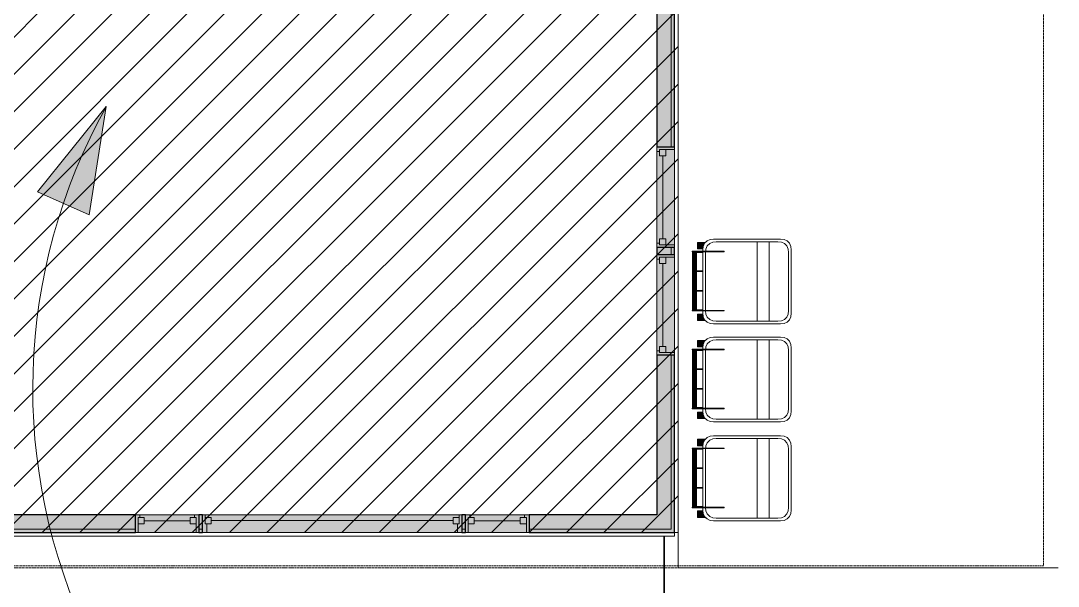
# Model space of a CAD drawing. Header units: inches. Extents: x -356 to 6227, y -17 to 1548.
# Drawn here: x 2579.1 to 2873, y 1000 to 1160.2 of the extents above; entities that cross this region are included whole.
import ezdxf

# ---------------------------------------------------------------- set-up
doc = ezdxf.new("R2010")
doc.units = ezdxf.units.IN
doc.header["$MEASUREMENT"] = 0
doc.linetypes.add('Aligning Line 1_8_', pattern=[0.25, 0.125, -0.125])
doc.linetypes.add('Double Dash 3_8_', pattern=[1, 0.375, -0.125, 0.125, -0.125, 0.125, -0.125])
for name, color, linetype, lineweight in [('A-DETL-GENF-1', 8, 'Continuous', 9), ('A-DETL-THIN', 151, 'Continuous', 9), ('A-GENM', 5, 'Continuous', 9), ('A-GLAZ', 151, 'Continuous', 9), ('A-GLAZ-1', 151, 'Continuous', 13), ('A-GLAZ-2', 151, 'Continuous', 15), ('A-WALL', 113, 'Continuous', 9), ('C-PROP-LINE', 91, 'Double Dash 3_8_', 13), ('C-TOPO', 7, 'Continuous', 9), ('C-TOPO-MAJR', 7, 'Continuous', 35), ('G-ANNO-SYMB', 111, 'Aligning Line 1_8_', 9), ('G-ANNO-TEXT-1', 145, 'Continuous', 9), ('G-IMPT', 8, 'Continuous', 9), ('I-WALL', 2, 'Continuous', 9), ('I-WALL-1', 2, 'Continuous', 25)]:
    doc.layers.add(name, color=color, linetype=linetype, lineweight=lineweight)

# ---------------------------------------------------------------- blocks, each defined once
blk = doc.blocks.new('Generic Models 3 - Generic Models 3-708446-AREA DIAGRAM - 2ND FLOOR - EXISTING')
at = {"layer": 'A-GENM'}
for p in [(1014.24, -558.52), (1015.24, -886.77)]:
    blk.add_line(p, (1014.24, -886.77), dxfattribs=at)
blk = doc.blocks.new('Fixed with Trim - 6_  1 1_2_ x 4_-5 1_2_-767430-AREA DIAGRAM - 2ND FLOOR - EXISTING')
at = {"layer": 'A-GLAZ-1'}
for p, q in [((-38.25, 2.5), (-37.5, 2.5)), ((-37.5, 0), (-37.5, 2.5)), ((-37.5, 1.75), (-37.5, 0)), ((-37.5, 1.75), (-35.75, 1.75)), ((-37.5, 0), (-35.75, 0)), ((-37.5, 0), (-37, 0)), ((-37, -2.5), (-37, 0)), ((-35.75, 1.75), (-35.75, 0)), ((32.75, 1.75), (32.75, 0)), ((34.5, 1.75), (32.75, 1.75)), ((34.5, 0), (32.75, 0)), ((34, 0), (34.5, 0)), ((34, 0), (34, -2.5)), ((34.5, 0), (34.5, 2.5)), ((35.25, 2.5), (34.5, 2.5)), ((34.5, 1.75), (34.5, 0)), ((-37, -2.5), (-38.25, -2.5)), ((34, -2.5), (35.25, -2.5))]:
    blk.add_line(p, q, dxfattribs=at)
at = {"layer": 'A-GLAZ-2'}
blk.add_line((-35.75, 0.875), (32.75, 0.875), dxfattribs=at)
blk = doc.blocks.new('M_Double Hung with Trim - 1_  6_ x 4_  5 1_2_-822688-AREA DIAGRAM - 2ND FLOOR - EXISTING')
at = {"layer": 'A-GLAZ-1'}
for p, q in [((-9, 2.5), (-8.25, 2.5)), ((-8.25, -1.75), (-8.25, 2.5)), ((-8.25, 0), (-8.25, -1.75)), ((-8.25, 0), (-6.5, 0)), ((-6.5, 0), (-6.5, -1.75)), ((6.5, 0), (6.5, -1.75)), ((8.25, 0), (6.5, 0)), ((8.25, -1.75), (8.25, 2.5)), ((9, 2.5), (8.25, 2.5)), ((8.25, 0), (8.25, -1.75)), ((-7.75, -2.5), (-9, -2.5)), ((-8.25, -1.75), (-6.5, -1.75)), ((-8.25, -1.75), (-7.75, -1.75)), ((-7.75, -2.5), (-7.75, -1.75)), ((8.25, -1.75), (6.5, -1.75)), ((7.75, -1.75), (8.25, -1.75)), ((7.75, -1.75), (7.75, -2.5)), ((7.75, -2.5), (9, -2.5))]:
    blk.add_line(p, q, dxfattribs=at)
at = {"layer": 'A-GLAZ-2'}
blk.add_line((-6.5, -0.87), (6.5, -0.87), dxfattribs=at)
blk = doc.blocks.new('M_Double Hung with Trim - 57_ x 54_ _ 23_ b-822682-AREA DIAGRAM - 2ND FLOOR - EXISTING')
at = {"layer": 'A-GLAZ-1'}
for p, q in [((-13, 2.5), (-14.25, 2.5)), ((-13.5, 1.75), (-11.75, 1.75)), ((-13.5, 0), (-13.5, 1.75)), ((-13.5, 1.75), (-13, 1.75)), ((-13.5, 1.75), (-13.5, -2.5)), ((-13, 2.5), (-13, 1.75)), ((-11.75, 0), (-11.75, 1.75)), ((11.75, 0), (11.75, 1.75)), ((13.5, 1.75), (11.75, 1.75)), ((13, 2.5), (14.25, 2.5)), ((13, 1.75), (13, 2.5)), ((13, 1.75), (13.5, 1.75)), ((13.5, 0), (13.5, 1.75)), ((13.5, 1.75), (13.5, -2.5)), ((-14.25, -2.5), (-13.5, -2.5)), ((-13.5, 0), (-11.75, 0)), ((13.5, 0), (11.75, 0)), ((14.25, -2.5), (13.5, -2.5))]:
    blk.add_line(p, q, dxfattribs=at)
at = {"layer": 'A-GLAZ-2'}
blk.add_line((-11.75, 0.87), (11.75, 0.87), dxfattribs=at)
blk = doc.blocks.new('Trash_Can_-_Trash_Ben_13417 - 64 Gallon Trash Ben_dwg-774812-AREA DIAGRAM - 2ND FLOOR - EXISTING')
at = {"layer": 'G-IMPT'}
for points in [[(-11.06, 12.32), (-11, 11.85), (-10.84, 12.02), (-9.96, 12.42), (-9.25, 12.5), (-9.25, 14), (-11.06, 14), (-11.06, 12.33)], [(9.25, 12.48), (10.18, 12.32), (10.92, 11.94), (11.06, 11.94), (11.06, 14), (9.25, 14), (9.25, 12.5)]]:
    blk.add_hatch(color=256, dxfattribs=at).paths.add_polyline_path(points, flags=0)
for p, q in [((-8.34, 15.42), (-8.34, 15.53)), ((-8.34, 15.53), (-8.16, 15.53)), ((-8.34, 15.53), (-8.34, 15.45)), ((-8.34, 15.21), (-8.34, 15.45)), ((-8.16, 15.45), (-8.34, 15.45)), ((-8.34, 15.42), (-8.34, 15.21)), ((-8.34, 15.21), (-8.34, 14.87)), ((-8.16, 15.21), (-8.34, 15.21)), ((-8.34, 14.87), (-8.34, 6.54)), ((-8.34, 14.87), (-8.16, 14.87)), ((8.56, 15.42), (-8.31, 15.42)), ((-8.31, 15.42), (-8.31, 15.35)), ((-8.31, 15.35), (-8.31, 15.21)), ((8.56, 15.35), (-8.31, 15.35)), ((-8.16, 15.53), (-8.16, 15.45)), ((-7.97, 15.5), (-8.16, 15.5)), ((-8.16, 15.5), (-8.16, 15.48)), ((-8.16, 15.5), (-8.16, 15.33)), ((-7.97, 15.48), (-8.16, 15.48)), ((-8.16, 15.21), (-8.16, 15.45)), ((-8.16, 15.33), (-8.16, 15.21)), ((-7.97, 15.33), (-8.16, 15.33)), ((-8.16, 15.21), (-8.16, 15.08)), ((-8.16, 15.02), (-8.16, 14.87)), ((-7.97, 15.02), (-8.16, 15.02)), ((-8.16, 14.87), (-8.16, 6.54)), ((-7.97, 15.33), (-7.97, 15.5)), ((-7.97, 15.48), (-7.97, 15.5)), ((-7.97, 15.02), (-7.97, 15.33)), ((-2.76, 15.14), (-7.97, 15.14)), ((-7.97, 15.02), (-7.97, 14.66)), ((-2.76, 14.86), (-7.97, 14.86)), ((-2.57, 15.5), (-2.76, 15.5)), ((-2.76, 15.5), (-2.76, 15.48)), ((-2.76, 15.5), (-2.76, 15.33)), ((-2.57, 15.48), (-2.76, 15.48)), ((-2.76, 15.33), (-2.76, 15.02)), ((-2.57, 15.33), (-2.76, 15.33)), ((-2.76, 14.66), (-2.76, 15.02)), ((-2.57, 15.02), (-2.76, 15.02)), ((-2.57, 15.33), (-2.57, 15.5)), ((-2.57, 15.48), (-2.57, 15.5)), ((-2.57, 15.02), (-2.57, 15.33)), ((2.82, 15.14), (-2.57, 15.14)), ((-2.57, 15.02), (-2.57, 14.66)), ((2.82, 14.86), (-2.57, 14.86)), ((3.01, 15.5), (2.82, 15.5)), ((2.82, 15.5), (2.82, 15.48)), ((2.82, 15.5), (2.82, 15.33)), ((3.01, 15.48), (2.82, 15.48)), ((2.82, 15.33), (2.82, 15.02)), ((3.01, 15.33), (2.82, 15.33)), ((2.82, 14.66), (2.82, 15.02)), ((3.01, 15.02), (2.82, 15.02)), ((3.01, 15.33), (3.01, 15.5)), ((3.01, 15.48), (3.01, 15.5)), ((3.01, 15.02), (3.01, 15.33)), ((8.22, 15.14), (3.01, 15.14)), ((3.01, 15.02), (3.01, 14.66)), ((8.22, 14.86), (3.01, 14.86)), ((8.41, 15.5), (8.22, 15.5)), ((8.22, 15.5), (8.22, 15.48)), ((8.22, 15.5), (8.22, 15.33)), ((8.41, 15.48), (8.22, 15.48)), ((8.22, 15.33), (8.22, 15.02)), ((8.41, 15.33), (8.22, 15.33)), ((8.22, 14.66), (8.22, 15.02)), ((8.41, 15.02), (8.22, 15.02)), ((8.41, 15.53), (8.59, 15.53)), ((8.41, 15.53), (8.41, 15.45)), ((8.41, 15.33), (8.41, 15.5)), ((8.41, 15.48), (8.41, 15.5)), ((8.41, 15.21), (8.41, 15.45)), ((8.59, 15.45), (8.41, 15.45)), ((8.41, 15.21), (8.41, 15.33)), ((8.41, 15.21), (8.41, 15.08)), ((8.59, 15.21), (8.41, 15.21)), ((8.41, 15.02), (8.41, 14.87)), ((8.41, 14.87), (8.41, 6.54)), ((8.41, 14.87), (8.59, 14.87)), ((8.56, 15.42), (8.56, 15.35)), ((8.56, 15.21), (8.56, 15.35)), ((8.59, 15.42), (8.59, 15.53)), ((8.59, 15.53), (8.59, 15.45)), ((8.59, 15.21), (8.59, 15.45)), ((8.59, 15.42), (8.59, 15.21)), ((8.59, 15.21), (8.59, 14.87)), ((8.59, 14.87), (8.59, 6.54)), ((-11.52, 11.34), (-10.84, 12.02)), ((-9.25, 14), (-11.06, 14)), ((-11.06, 14), (-11.06, 11.8)), ((-9.96, 12.42), (-10.84, 12.02)), ((-9, 12.5), (-9.96, 12.42)), ((-9.25, 12.52), (-9.25, 14)), ((-9, 12.5), (-8.34, 12.5)), ((-7.97, 14.66), (-8.16, 14.66)), ((-7.97, 14.34), (-8.16, 14.34)), ((-8.16, 12.5), (8.41, 12.5)), ((-2.76, 14.37), (-7.99, 14.37)), ((-7.97, 14.34), (-7.97, 14.66)), ((-2.76, 14.58), (-7.97, 14.58)), ((-7.97, 14.34), (-7.97, 12.5)), ((-7.97, 14.3), (-2.76, 14.3)), ((-2.76, 14.34), (-2.76, 14.66)), ((-2.57, 14.66), (-2.76, 14.66)), ((-2.76, 14.34), (-2.76, 12.5)), ((-2.57, 14.34), (-2.76, 14.34)), ((2.82, 14.37), (-2.59, 14.37)), ((-2.58, 14.3), (2.82, 14.3)), ((-2.57, 14.34), (-2.57, 14.66)), ((2.82, 14.58), (-2.57, 14.58)), ((-2.57, 14.34), (-2.57, 12.5)), ((2.82, 14.34), (2.82, 14.66)), ((3.01, 14.66), (2.82, 14.66)), ((2.82, 14.34), (2.82, 12.5)), ((3.01, 14.34), (2.82, 14.34)), ((8.22, 14.37), (2.99, 14.37)), ((3.01, 14.34), (3.01, 14.66)), ((8.22, 14.58), (3.01, 14.58)), ((3.01, 14.34), (3.01, 12.5)), ((3.01, 14.3), (8.22, 14.3)), ((8.22, 14.34), (8.22, 14.66)), ((8.41, 14.66), (8.22, 14.66)), ((8.22, 14.34), (8.22, 12.5)), ((8.41, 14.34), (8.22, 14.34)), ((8.59, 12.5), (9, 12.5)), ((9, 12.5), (9.96, 12.42)), ((11.06, 14), (9.25, 14)), ((9.25, 14), (9.25, 12.52)), ((9.96, 12.42), (10.84, 12.02)), ((10.84, 12.02), (11.52, 11.34)), ((11.06, 11.8), (11.06, 14)), ((-12, 9.5), (-11.92, 10.46)), ((-12, 9.5), (-12, -9.5)), ((-11.52, 11.34), (-11.92, 10.46)), ((-11.25, 11.6), (-11.1, 11.75)), ((-11.25, 8.75), (-11.17, 9.71)), ((-11.17, 9.71), (-10.77, 10.59)), ((-10.77, 10.59), (-10.09, 11.27)), ((-10.09, 11.27), (-9.21, 11.67)), ((-8.34, 11.74), (-9.21, 11.67)), ((-8.16, 11.75), (8.25, 11.75)), ((8.25, 11.75), (8.41, 11.74)), ((8.59, 11.72), (9.21, 11.67)), ((9.21, 11.67), (10.09, 11.27)), ((10.77, 10.59), (10.09, 11.27)), ((10.77, 10.59), (11.17, 9.71)), ((11.17, 9.71), (11.25, 8.75)), ((11.52, 11.34), (11.92, 10.46)), ((12, 9.5), (11.92, 10.46)), ((12, -9.5), (12, 9.5)), ((-11.25, -2.88), (-11.25, 8.75)), ((-8.16, 6.54), (-8.34, 6.54)), ((8.59, 6.54), (8.41, 6.54)), ((11.25, -2.88), (11.25, 8.75)), ((-11.25, -2.88), (-11.25, -6.25)), ((11.25, -2.88), (-11.25, -2.88)), ((11.25, -2.88), (11.25, -6.25)), ((-11.25, -6.25), (-11.25, -8.75)), ((-11.25, -6.25), (11.25, -6.25)), ((-11.25, -8.75), (-11.17, -9.71)), ((11.17, -9.71), (11.25, -8.75)), ((11.25, -6.25), (11.25, -8.75)), ((-12, -9.5), (-11.92, -10.46)), ((-11.52, -11.34), (-11.92, -10.46)), ((-10.84, -12.02), (-11.52, -11.34)), ((-10.77, -10.59), (-11.17, -9.71)), ((-10.09, -11.27), (-10.77, -10.59)), ((-9.21, -11.67), (-10.09, -11.27)), ((-8.25, -11.75), (-9.21, -11.67)), ((8.25, -11.75), (-8.25, -11.75)), ((8.25, -11.75), (9.21, -11.67)), ((10.09, -11.27), (9.21, -11.67)), ((10.09, -11.27), (10.77, -10.59)), ((10.77, -10.59), (11.17, -9.71)), ((11.52, -11.34), (10.84, -12.02)), ((11.92, -10.46), (11.52, -11.34)), ((12, -9.5), (11.92, -10.46)), ((-9.96, -12.42), (-10.84, -12.02)), ((-9, -12.5), (-9.96, -12.42)), ((9, -12.5), (-9, -12.5)), ((9, -12.5), (9.96, -12.42)), ((10.84, -12.02), (9.96, -12.42))]:
    blk.add_line(p, q, dxfattribs=at)
blk = doc.blocks.new('Trash_Can_-_Trash_Ben_13417 - Trash_Can_-_Trash_Ben_13417-774817-AREA DIAGRAM - 2ND FLOOR - EXISTING')
blk.add_blockref('Trash_Can_-_Trash_Ben_13417 - 64 Gallon Trash Ben_dwg-774812-AREA DIAGRAM - 2ND FLOOR - EXISTING', (-0.13, 0))
blk = doc.blocks.new('Family - ___-731760-AREA DIAGRAM - 2ND FLOOR - EXISTING')
at = {"layer": 'C-PROP-LINE'}
blk.add_line((1005.24, -995.43), (1005.24, -66.29), dxfattribs=at)

msp = doc.modelspace()

# ---------------------------------------------------------------- hatches: boundary and pattern name
at = {"layer": 'A-DETL-GENF-1'}
h = msp.add_hatch(dxfattribs=at)
h.set_pattern_fill('FP_4', color=256, style=0, pattern_type=2)
h.set_pattern_definition([(45, (1877.5226, 0), (-5.3033, 5.3033), [])])
h.paths.add_polyline_path([(2433.29, 1015.24), (2765.29, 1015.24), (2765.29, 1281.61), (2531.79, 1281.61), (2531.79, 1220.17), (2549.04, 1211.63), (2549.04, 1175.49), (2521.33, 1175.49), (2486.54, 1197.54), (2486.54, 1131.24), (2433.29, 1131.24), (2433.29, 1076.08)], flags=0)
at = {"layer": 'G-ANNO-TEXT-1'}
msp.add_hatch(color=256, dxfattribs=at).paths.add_polyline_path([(2603.3, 1135.93), (2583.76, 1111.79), (2598.45, 1105.26)], flags=0)
at = {"layer": 'I-WALL'}
h = msp.add_hatch(color=256, dxfattribs=at)
h.paths.add_polyline_path([(2763.29, 1016.24), (2764.29, 1016.24), (2764.29, 1065.49), (2763.29, 1065.49), (2763.29, 1016.72)], flags=0)
h.paths.add_polyline_path([(2764.29, 1093.99), (2764.29, 1095.99), (2763.29, 1095.99), (2763.29, 1093.99)], flags=0)
h.paths.add_polyline_path([(2763.29, 1124.49), (2764.29, 1124.49), (2764.29, 1195.36), (2763.29, 1195.36), (2763.29, 1162.92)], flags=0)
h.paths.add_polyline_path([(2763.29, 1233.36), (2764.29, 1233.36), (2764.29, 1281.61), (2763.29, 1281.61), (2763.29, 1235.11)], flags=0)
h = msp.add_hatch(color=256, dxfattribs=at)
h.paths.add_polyline_path([(2763.29, 1020.24), (2763.29, 1065.49), (2759.29, 1065.49), (2759.29, 1020.24)], flags=0)
h.paths.add_polyline_path([(2759.29, 1093.99), (2763.29, 1093.99), (2763.29, 1095.99), (2759.29, 1095.99)], flags=0)
h.paths.add_polyline_path([(2763.29, 1124.49), (2763.29, 1195.36), (2759.29, 1195.36), (2759.29, 1124.49)], flags=0)
h.paths.add_polyline_path([(2759.29, 1233.36), (2763.29, 1233.36), (2763.25, 1280.61), (2759.29, 1280.61), (2759.29, 1235.11)], flags=0)
for points in [[(2759.29, 1095.99), (2764.29, 1095.99), (2764.29, 1124.49), (2759.29, 1124.49), (2759.29, 1097.79)], [(2764.29, 1065.49), (2764.29, 1093.99), (2759.29, 1093.99), (2759.29, 1065.49), (2763.29, 1065.49)], [(2611.54, 1015.24), (2629.54, 1015.24), (2629.54, 1020.24), (2611.54, 1020.24), (2611.54, 1016.24)], [(2630.54, 1015.24), (2704.04, 1015.24), (2704.04, 1020.24), (2630.54, 1020.24), (2630.54, 1016.24)], [(2713.98, 1015.24), (2723.04, 1015.24), (2723.04, 1020.24), (2705.04, 1020.24), (2705.04, 1015.24)]]:
    msp.add_hatch(color=256, dxfattribs=at).paths.add_polyline_path(points, flags=0)
h = msp.add_hatch(color=256, dxfattribs=at)
h.paths.add_polyline_path([(1956.29, 1016.24), (2036.79, 1016.24), (2036.79, 1020.24), (1956.29, 1020.24), (1956.29, 1017.76)], flags=0)
h.paths.add_polyline_path([(2187.29, 1016.24), (2187.29, 1020.24), (2065.79, 1020.24), (2065.79, 1016.24), (2147.61, 1016.24)], flags=0)
h.paths.add_polyline_path([(2240.79, 1016.24), (2240.79, 1020.24), (2216.29, 1020.24), (2216.29, 1016.24)], flags=0)
h.paths.add_polyline_path([(2338.79, 1016.24), (2338.79, 1020.24), (2269.79, 1020.24), (2269.79, 1016.24)], flags=0)
h.paths.add_polyline_path([(2367.79, 1016.24), (2472.79, 1016.24), (2472.79, 1020.24), (2367.79, 1020.24)], flags=0)
h.paths.add_polyline_path([(2529.79, 1016.24), (2611.54, 1016.24), (2611.54, 1020.24), (2529.79, 1020.24)], flags=0)
h.paths.add_polyline_path([(2629.54, 1016.24), (2630.54, 1016.24), (2630.54, 1020.24), (2629.54, 1020.24)], flags=0)
h.paths.add_polyline_path([(2705.04, 1016.24), (2705.04, 1020.24), (2704.04, 1020.24), (2704.04, 1016.24)], flags=0)
h.paths.add_polyline_path([(2762.89, 1016.24), (2763.29, 1016.24), (2763.29, 1020.24), (2723.04, 1020.24), (2723.04, 1016.24), (2752.06, 1016.24)], flags=0)
h = msp.add_hatch(color=256, dxfattribs=at)
h.paths.add_polyline_path([(1955.29, 1015.24), (2036.79, 1015.24), (2036.79, 1016.24), (1955.29, 1016.24)], flags=0)
h.paths.add_polyline_path([(2065.79, 1015.24), (2187.29, 1015.24), (2187.29, 1016.24), (2065.79, 1016.24)], flags=0)
h.paths.add_polyline_path([(2240.79, 1015.24), (2240.79, 1016.24), (2216.29, 1016.24), (2216.29, 1015.24)], flags=0)
h.paths.add_polyline_path([(2269.79, 1015.24), (2338.79, 1015.24), (2338.79, 1016.24), (2269.79, 1016.24)], flags=0)
h.paths.add_polyline_path([(2367.79, 1015.24), (2472.79, 1015.24), (2472.79, 1016.24), (2367.79, 1016.24)], flags=0)
h.paths.add_polyline_path([(2529.79, 1015.24), (2611.54, 1015.24), (2611.54, 1016.24), (2529.79, 1016.24)], flags=0)
h.paths.add_polyline_path([(2723.04, 1015.24), (2764.29, 1015.24), (2764.29, 1016.24), (2723.04, 1016.24)], flags=0)
h.paths.add_polyline_path([(2629.54, 1015.24), (2630.54, 1015.24), (2630.54, 1016.24), (2629.54, 1016.24)], flags=0)
h.paths.add_polyline_path([(2705.04, 1015.24), (2705.04, 1016.24), (2704.04, 1016.24), (2704.04, 1015.24)], flags=0)

# ---------------------------------------------------------------- linework, layer by layer
at = {"layer": 'A-DETL-THIN'}
for p, q in [((2765.29, 1015.24), (2765.29, 1281.61)), ((2433.29, 1015.24), (2765.29, 1015.24))]:
    msp.add_line(p, q, dxfattribs=at)
at = {"layer": 'A-WALL'}
for p, q in [((2763.29, 1124.49), (2763.29, 1195.36)), ((2763.29, 1093.99), (2763.29, 1095.99)), ((2763.29, 1016.24), (2763.29, 1065.49)), ((2529.79, 1016.24), (2611.54, 1016.24)), ((2629.54, 1016.24), (2630.54, 1016.24)), ((2704.04, 1016.24), (2705.04, 1016.24)), ((2723.04, 1016.24), (2763.29, 1016.24))]:
    msp.add_line(p, q, dxfattribs=at)
at = {"layer": 'C-TOPO'}
for p, q in [((2765.29, 1174.11), (2765.29, 1015.24)), ((2764.29, 1015.24), (2765.29, 1015.24)), ((2765.29, 1005.24), (2765.29, 1015.24)), ((2765.29, 1015.24), (2765.29, 1005.24)), ((2872.95, 1005.24), (2765.29, 1005.24)), ((2765.29, 1005.24), (2872.95, 1005.24))]:
    msp.add_line(p, q, dxfattribs=at)
at = {"layer": 'C-TOPO-MAJR', "flags": 128}
msp.add_lwpolyline([(2761.3, 989.23), (2761.3, 1004.86), (2761.3, 1014.24)], dxfattribs=at)
at = {"layer": 'G-ANNO-SYMB'}
for p, q in [((2868.75, 1336.61), (2868.75, 1005.8)), ((2868.75, 1005.8), (1926.33, 1005.8))]:
    msp.add_line(p, q, dxfattribs=at)
at = {"layer": 'G-ANNO-TEXT-1'}
for p, q in [((2603.3, 1135.93), (2583.76, 1111.79)), ((2598.45, 1105.26), (2603.3, 1135.93)), ((2583.76, 1111.79), (2598.45, 1105.26))]:
    msp.add_line(p, q, dxfattribs=at)
msp.add_arc((2745.79, 1056.09), 163.33, 150.7367, 260.7492, dxfattribs=at)
at = {"layer": 'I-WALL'}
for p, q in [((2759.29, 1095.99), (2759.29, 1124.49)), ((2764.29, 1124.49), (2764.29, 1095.99)), ((2759.29, 1065.49), (2759.29, 1093.99)), ((2764.29, 1093.99), (2764.29, 1065.49)), ((2611.54, 1020.24), (2629.54, 1020.24)), ((2630.54, 1020.24), (2704.04, 1020.24)), ((2705.04, 1020.24), (2723.04, 1020.24)), ((2629.54, 1015.24), (2611.54, 1015.24)), ((2704.04, 1015.24), (2630.54, 1015.24)), ((2723.04, 1015.24), (2705.04, 1015.24))]:
    msp.add_line(p, q, dxfattribs=at)
at = {"layer": 'I-WALL-1'}
for p, q in [((2764.29, 1124.49), (2764.29, 1193.61)), ((2759.29, 1172.99), (2759.29, 1124.49)), ((2759.29, 1124.49), (2764.29, 1124.49)), ((2759.29, 1095.99), (2759.29, 1093.99)), ((2764.29, 1095.99), (2759.29, 1095.99)), ((2759.29, 1093.99), (2764.29, 1093.99)), ((2764.29, 1093.99), (2764.29, 1095.99)), ((2759.29, 1065.49), (2759.29, 1020.24)), ((2764.29, 1065.49), (2759.29, 1065.49)), ((2764.29, 1015.24), (2764.29, 1065.49)), ((2611.54, 1020.24), (2570.54, 1020.24)), ((2611.54, 1015.24), (2611.54, 1020.24)), ((2630.54, 1020.24), (2629.54, 1020.24)), ((2629.54, 1020.24), (2629.54, 1015.24)), ((2630.54, 1015.24), (2630.54, 1020.24)), ((2705.04, 1020.24), (2704.04, 1020.24)), ((2704.04, 1020.24), (2704.04, 1015.24)), ((2705.04, 1015.24), (2705.04, 1020.24)), ((2759.29, 1020.24), (2723.04, 1020.24)), ((2723.04, 1020.24), (2723.04, 1015.24)), ((2529.79, 1015.24), (2611.54, 1015.24)), ((2629.54, 1015.24), (2630.54, 1015.24)), ((2704.04, 1015.24), (2705.04, 1015.24)), ((2723.04, 1015.24), (2764.29, 1015.24))]:
    msp.add_line(p, q, dxfattribs=at)

# ---------------------------------------------------------------- block references
at = {"layer": 'A-GENM', "rotation": 90.00000000000031}
for name, p in [('Generic Models 3 - Generic Models 3-708446-AREA DIAGRAM - 2ND FLOOR - EXISTING', (1877.52, 0)), ('Trash_Can_-_Trash_Ben_13417 - Trash_Can_-_Trash_Ben_13417-774817-AREA DIAGRAM - 2ND FLOOR - EXISTING', (2784.81, 1086.49)), ('Trash_Can_-_Trash_Ben_13417 - Trash_Can_-_Trash_Ben_13417-774817-AREA DIAGRAM - 2ND FLOOR - EXISTING', (2784.81, 1058.74)), ('Trash_Can_-_Trash_Ben_13417 - Trash_Can_-_Trash_Ben_13417-774817-AREA DIAGRAM - 2ND FLOOR - EXISTING', (2784.81, 1030.74))]:
    msp.add_blockref(name, p, dxfattribs=at)
at = {"layer": 'A-GLAZ'}
for name, p, rotation in [('M_Double Hung with Trim - 57_ x 54_ _ 23_ b-822682-AREA DIAGRAM - 2ND FLOOR - EXISTING', (2761.79, 1110.24), 90.00000000000031), ('M_Double Hung with Trim - 57_ x 54_ _ 23_ b-822682-AREA DIAGRAM - 2ND FLOOR - EXISTING', (2761.79, 1079.74), 90.00000000000031), ('M_Double Hung with Trim - 1_  6_ x 4_  5 1_2_-822688-AREA DIAGRAM - 2ND FLOOR - EXISTING', (2620.54, 1017.74), 180), ('M_Double Hung with Trim - 1_  6_ x 4_  5 1_2_-822688-AREA DIAGRAM - 2ND FLOOR - EXISTING', (2714.04, 1017.74), 180)]:
    msp.add_blockref(name, p, dxfattribs=dict(at, rotation=rotation))
msp.add_blockref('Fixed with Trim - 6_  1 1_2_ x 4_-5 1_2_-767430-AREA DIAGRAM - 2ND FLOOR - EXISTING', (2668.79, 1017.74), dxfattribs=at)
at = {"layer": 'C-PROP-LINE', "rotation": 90.00000000000031}
msp.add_blockref('Family - ___-731760-AREA DIAGRAM - 2ND FLOOR - EXISTING', (1877.52, 0), dxfattribs=at)

doc.saveas('drawing.dxf')
